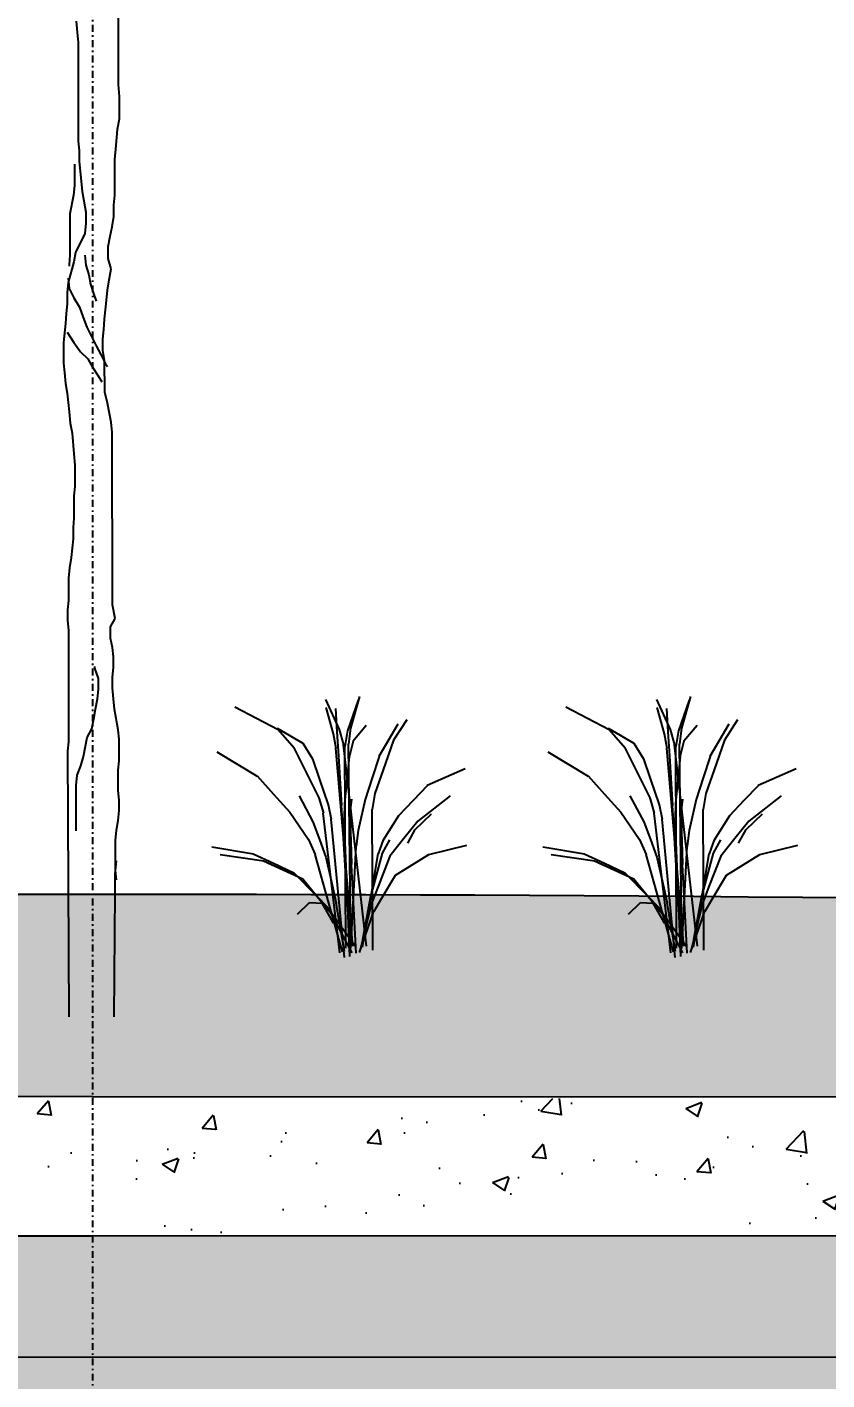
# Model space of a CAD drawing. Header units: inches. Extents: x 295786 to 300745, y 68261 to 70432.
# Drawn here: x 296269.9 to 296322.1, y 70169.2 to 70257.5 of the extents above; entities that cross this region are included whole.
import ezdxf

# ---------------------------------------------------------------- set-up
doc = ezdxf.new("R2010")
doc.units = ezdxf.units.IN
doc.header["$MEASUREMENT"] = 0
doc.linetypes.add('DASHDOTX2', pattern=[2, 1, -0.5, 0, -0.5])
for name, color, linetype in [('A-TYP-ST-Hatch', 8, 'Continuous'), ('BOLD  DIM', 230, 'Continuous'), ('BUSH', 91, 'Continuous'), ('GREEN BELT', 91, 'Continuous'), ('new line', 2, 'Continuous'), ('TITLE', 1, 'Continuous'), ('Tree', 102, 'Continuous')]:
    doc.layers.add(name, color=color, linetype=linetype)
doc.styles.add('HADINGS', font='times.ttf')
doc.dimstyles.new('Dim 120', dxfattribs={"dimtxt": 5, "dimasz": 10, "dimexe": 10, "dimexo": 4, "dimgap": 8, "dimtad": 1, "dimdec": 0, "dimzin": 0, "dimdsep": 46, "dimlunit": 4, "dimtxsty": 'HADINGS', "dimcen": 1, "dimclrd": 1, "dimclre": 1, "dimclrt": 3, "dimadec": 3, "dimazin": 0, "dimtfac": 1, "dimtdec": 0, "dimtmove": 2, "dimatfit": 3, "dimfxl": 0, "dimtolj": 1, "dimtzin": 0, "dimarcsym": 0})

# ---------------------------------------------------------------- blocks, each defined once
blk = doc.blocks.new('T2')
at = {"layer": 'Tree', "color": 34}
for p, q in [((-3.11035516443917, 108.0292807547667), (-3.101631269378686, 116.7656877160189)), ((1.770596291812126, 115.3717154645637), (1.66100496895524, 114.0812007646236)), ((1.551512781255497, 112.8899634165573), (1.540112236577443, 101.4730679558561)), ((-3.222623136910897, 104.0582775554067), (-3.22004562246866, 106.6394887030256)), ((-3.22004562246866, 106.6394887030256), (-3.11035516443917, 108.0292807547667)), ((-3.007207627705611, 102.8667675855831), (-3.222623136910897, 104.0582775554067)), ((-2.792981740540199, 100.483929393813), (-3.007207627705611, 102.8667675855831)), ((-2.68576966178307, 99.39178764975804), (-2.792981740540199, 100.483929393813)), ((1.43071918406531, 100.3811079596053), (1.429430426831914, 99.09050238579948)), ((1.540112236577443, 101.4730679558561), (1.43071918406531, 100.3811079596053)), ((-2.68993333897015, 95.2221388727994), (-2.68576966178307, 99.39178764975804)), ((1.429430426831914, 99.09050238579948), (1.320037374317053, 97.99854238951957)), ((1.970645849503398, 98.7922159607333), (1.968167470224671, 96.31028216495179)), ((1.320037374317053, 97.99854238951957), (1.101052998944851, 95.61606769337959)), ((1.101052998944851, 95.61606769337959), (0.665463492294748, 93.23377474504377)), ((1.968167470224671, 96.31028216495179), (2.075379548975434, 95.21814042089682)), ((-2.582820395391536, 94.03071977692161), (-2.68993333897015, 95.2221388727994)), ((-2.584109152619021, 92.74011420306488), (-2.582820395391536, 94.03071977692161)), ((2.075379548975434, 95.21814042089682), (2.506408837752133, 93.03367518493906)), ((-2.368693643392362, 91.54860423327773), (-2.584109152619021, 92.74011420306488)), ((0.665463492294748, 93.23377474504377), (0.6641747350677178, 91.94316917119431)), ((2.506408837752133, 93.03367518493906), (2.501650349530337, 88.26836229697801)), ((-2.153178999005831, 90.45637161532068), (-2.368693643392362, 91.54860423327773)), ((0.6641747350677178, 91.94316917119431), (0.7712876786458764, 90.75175007531652)), ((-1.93776348979145, 89.26486164553353), (-2.153178999005831, 90.45637161532068)), ((0.7712876786458764, 90.75175007531652), (1.852132361241274, 88.56673959596083)), ((-2.26524870115054, 86.6839231195845), (-1.939151382191085, 87.87497871985397)), ((-1.939151382191085, 87.87497871985397), (-1.93776348979145, 89.26486164553353)), ((0.7688092993762439, 88.26981627952046), (0.6593171116887788, 87.0785789314541)), ((1.852132361241274, 88.56673959596083), (2.067647005630988, 87.47450697795284)), ((2.501650349530337, 88.26836229697801), (2.608862428290195, 87.17622055293032)), ((-2.04993232709694, 85.39313579795999), (-2.26524870115054, 86.6839231195845)), ((0.6593171116887788, 87.0785789314541), (0.3333189278987447, 85.98680068299291)), ((2.067647005630988, 87.47450697795284), (2.715083155328102, 85.09130529057438)), ((2.608862428290195, 87.17622055293032), (2.608664157948169, 86.97766584927012)), ((-1.834516817891654, 84.20162582817284), (-2.04993232709694, 85.39313579795999)), ((0.1156233097444783, 84.89493156065873), (-0.2103748740391893, 83.80315331221937)), ((0.3333189278987447, 85.98680068299291), (0.1156233097444783, 84.89493156065873)), ((2.715578831187486, 85.58769204972486), (2.606086643496837, 84.39645470165851)), ((2.715083155328102, 85.09130529057438), (2.822196098912627, 83.89988619468204)), ((-1.727403874301217, 83.01020673225139), (-1.834516817891654, 84.20162582817284)), ((-0.2103748740391893, 83.80315331221937), (-0.536174787487198, 82.90992976744747)), ((2.06348332844118, 83.30485820103058), (1.412577447746116, 82.21335257431929)), ((2.606086643496837, 84.39645470165851), (2.06348332844118, 83.30485820103058)), ((2.822196098912627, 83.89988619468204), (2.820907341685142, 82.60928062083258)), ((-1.512979716799691, 80.82592324414873), (-1.727403874301217, 83.01020673225139)), ((1.412577447746116, 82.21335257431929), (0.9781775631540768, 81.02238784793008)), ((2.820907341685142, 82.60928062083258), (2.928119420442272, 81.51713887677761)), ((2.928119420442272, 81.51713887677761), (3.035232364023614, 80.3257197809071)), ((-1.405866773215621, 79.63450414826366), (-1.512979716799691, 80.82592324414873)), ((0.5438768137278203, 79.930700473451), (-0.5413298163898617, 77.74750747217331)), ((0.9781775631540768, 81.02238784793008), (0.5438768137278203, 79.930700473451)), ((3.035232364023614, 80.3257197809071), (3.249656521525139, 78.1414362927535)), ((-1.298654694467587, 78.54236240417958), (-1.405866773215621, 79.63450414826366)), ((-1.299943451695071, 77.25175683035195), (-1.298654694467587, 78.54236240417958)), ((2.817635881032857, 79.33312801038846), (2.058328299541699, 78.14243590575643)), ((-1.517738205006026, 76.06061035619496), (-1.299943451695071, 77.25175683035195)), ((-0.5413298163898617, 77.74750747217331), (-1.083833996276553, 76.75518832338275)), ((1.299119853204502, 77.05102115295449), (0.4319062467616277, 76.25752932954492)), ((2.058328299541699, 78.14243590575643), (1.299119853204502, 77.05102115295449)), ((3.249656521525139, 78.1414362927535), (3.247277277409466, 75.7587798487948)), ((-1.626437311332211, 75.66359182277665), (-1.843339848115647, 75.36594151509053)), ((-1.083833996276553, 76.75518832338275), (-1.626437311332211, 75.66359182277665)), ((-1.521406206346001, 72.3873483383868), (-1.517738205006026, 76.06061035619496)), ((-0.1105979331218805, 75.26521018076164), (-0.7614046786502513, 74.27298190585134)), ((0.4319062467616277, 76.25752932954492), (-0.1105979331218805, 75.26521018076164)), ((3.247277277409466, 75.7587798487948), (3.137884224897334, 74.66681985255855)), ((-0.7614046786502513, 74.27298190585134), (-1.195308887383362, 73.57840393864171)), ((3.137884224897334, 74.66681985255855), (3.028292902046815, 73.37630515264755)), ((-1.847602660474877, 71.09701538629452), (-1.521406206346001, 72.3873483383868)), ((2.810597283889365, 72.28443603027699), (2.591811178859189, 70.1005160377972)), ((3.028292902046815, 73.37630515264755), (2.810597283889365, 72.28443603027699)), ((-2.282993896776588, 68.91327714162617), (-1.847602660474877, 71.09701538629452)), ((2.591811178859189, 70.1005160377972), (2.482219856002303, 68.81000133789348)), ((-2.412412253863749, 47.7672920752666), (-2.392486084464508, 67.72203979355982)), ((-2.392486084464508, 67.72203979355982), (-2.282993896776588, 68.91327714162617)), ((2.264425102666792, 67.61885486369283), (2.04544072729459, 65.2363801675383)), ((2.482219856002303, 68.81000133789348), (2.264425102666792, 67.61885486369283)), ((2.04544072729459, 65.2363801675383), (1.935849404434521, 63.94586546763458)), ((1.935849404434521, 63.94586546763458), (1.933371025155793, 61.46393167185306)), ((1.933371025155793, 61.46393167185306), (2.040583103912468, 60.37178992775443)), ((2.040583103912468, 60.37178992775443), (2.038005589458407, 57.79057878014282)), ((2.038005589458407, 57.79057878014282), (2.145217668218265, 56.69843703608785)), ((2.145217668218265, 56.69843703608785), (2.143928910993964, 55.40783146227477)), ((2.143928910993964, 55.40783146227477), (2.358353068495489, 53.22354797413573)), ((2.358353068495489, 53.22354797413573), (2.573768577715782, 52.0320380043413)), ((2.573768577715782, 52.0320380043413), (2.680881521297124, 50.84061890846351)), ((2.680881521297124, 50.84061890846351), (2.678304006842609, 48.25940776079369)), ((-2.738906113504072, 46.17912706768402), (-2.412412253863749, 47.7672920752666)), ((2.678304006842609, 48.25940776079369), (2.785516085593372, 47.167266016746)), ((2.785516085593372, 47.167266016746), (2.784326463541674, 45.97593779477756)), ((-2.198384637037179, 45.18589917983627), (-2.738906113504072, 46.17912706768402)), ((2.784326463541674, 45.97593779477756), (2.674834275845114, 44.78470044666756)), ((-2.417369012421204, 42.80342448365263), (-2.199673394264209, 43.89529360597953)), ((-2.199673394264209, 43.89529360597953), (-2.198384637037179, 45.18589917983627)), ((2.674834275845114, 44.78470044666756), (2.661946703610283, 31.87864470847853)), ((-2.526762064939703, 41.7114644874091), (-2.417369012421204, 42.80342448365263)), ((-2.527951686994129, 40.52013626542612), (-2.526762064939703, 41.7114644874091)), ((-2.42083874341597, 39.32871716954833), (-2.527951686994129, 40.52013626542612)), ((-2.422028365461301, 38.13738894752896), (-2.42083874341597, 39.32871716954833)), ((-0.7976881512822729, 37.93747113527206), (-0.796399394058426, 39.22807670909242)), ((-0.796399394058426, 39.22807670909242), (-0.3619995094627484, 40.41904143544525)), ((-0.3619995094627484, 40.41904143544525), (-0.361801239120723, 40.61759613910544)), ((-2.531619688318642, 36.84687424762524), (-2.422028365461301, 38.13738894752896)), ((-0.6904760725283268, 36.84532939122437), (-0.7976881512822729, 37.93747113527206)), ((-2.641111876008836, 35.65563689955161), (-2.531619688318642, 36.84687424762524)), ((-0.4750605633053055, 35.65381942139356), (-0.6904760725283268, 36.84532939122437)), ((-3.076701382656211, 33.27334395121579), (-2.641111876008836, 35.65563689955161)), ((-0.2595459189246867, 34.56158680344379), (-0.4750605633053055, 35.65381942139356)), ((-0.04413040971348892, 33.37007683364209), (-0.2595459189246867, 34.56158680344379)), ((-3.186094435177438, 32.18138395493588), (-3.076701382656211, 33.27334395121579)), ((0.496391066756587, 32.37684894580161), (-0.04413040971348892, 33.37007683364209)), ((-3.188572814456165, 29.69945015915437), (-3.186094435177438, 32.18138395493588)), ((0.9274203555391978, 30.19238370985113), (0.496391066756587, 32.37684894580161)), ((2.661946703610283, 31.87864470847853), (2.769158782357863, 30.78650296443084)), ((1.251237565561951, 29.10006021798472), (0.9274203555391978, 30.19238370985113)), ((2.769158782357863, 30.78650296443084), (2.633538822886294, 0.0181569467895315)), ((-3.081360735699036, 28.60730841509212), (-3.188572814456165, 29.69945015915437)), ((-3.083739979814709, 26.22465197110432), (-3.081360735699036, 28.60730841509212)), ((1.683357341220471, 28.00764585221623), (1.251237565561951, 29.10006021798472)), ((1.790470284795447, 26.81622675632389), (1.683357341220471, 28.00764585221623)), ((1.785216120729729, 21.55452710917598), (1.790470284795447, 26.81622675632389)), ((-3.194322654375355, 23.94136375289236), (-3.193133032323658, 25.13269197486807)), ((-3.193133032323658, 25.13269197486807), (-3.083739979814709, 26.22465197110432)), ((-3.087209710796742, 22.74994465700001), (-3.194322654375355, 23.94136375289236)), ((-2.871695066416578, 21.65771203899931), (-3.087209710796742, 22.74994465700001)), ((-2.764582122825686, 20.46629294312152), (-2.871695066416578, 21.65771203899931)), ((-2.765870880049988, 19.17568736930843), (-2.764582122825686, 20.46629294312152)), ((-2.633789189209892, 0.0181569467895315), (-2.765870880049988, 19.17568736930843)), ((-2.768051853820452, 16.99158562901721), (-2.875263932571215, 18.0837273730649)), ((-2.877444906338496, 15.89962563273002), (-2.768051853820452, 16.99158562901721))]:
    blk.add_line(p, q, dxfattribs=at)
at = {"layer": 'Tree'}
blk.add_line((1.66100496895524, 114.0812007646236), (1.551512781255497, 112.8899634165573), dxfattribs=at)
blk = doc.blocks.new('*D14')
at = {"layer": 'Defpoints', "color": 0, "transparency": 16777216}
for p in [(296154.220774309, 70178.6592142586), (296394.220774309, 70178.6592142586), (296154.220774309, 70135.38640531006)]:
    blk.add_point(p, dxfattribs=at)
at = {"layer": 'TITLE', "color": 1, "lineweight": -2, "transparency": 16777216}
for p, q in [((296154.220774309, 70174.6592142586), (296154.220774309, 70125.38640531006)), ((296394.220774309, 70174.6592142586), (296394.220774309, 70125.38640531006)), ((296386.220774309, 70135.38640531006), (296162.220774309, 70135.38640531006))]:
    blk.add_line(p, q, dxfattribs=at)
at = {"layer": 'TITLE', "color": 1, "transparency": 16777216}
for points in [[(296162.220774309, 70136.71973864338), (296162.220774309, 70134.05307197673), (296154.220774309, 70135.38640531006)], [(296386.220774309, 70136.71973864338), (296386.220774309, 70134.05307197673), (296394.220774309, 70135.38640531006)]]:
    blk.add_solid(points, dxfattribs=at)
at = {"layer": 'TITLE', "color": 3, "transparency": 16777216, "insert": (296274.220774309, 70139.92966414207), "char_height": 5, "attachment_point": 5, "style": 'HADINGS'}
blk.add_mtext("\\A1;20'", dxfattribs=at)
blk = doc.blocks.new('bush')
at = {"layer": 'BUSH', "extrusion": (0.07425798452418592, 0.01706229589416096, 0.9970930898332543)}
blk.add_line((-0.6367114468303043, 16.95980380113906, 59.71359083370901), (-0.05754027098555525, 14.88436044869741, 56.66623018112323), dxfattribs=at)
at = {"layer": 'BUSH', "extrusion": (0.2928027509581839, 0.09016118455908625, 0.9519125536677316)}
blk.add_line((-0.5530653915866424, 16.70765852806653, 77.22368289397866), (0.1389978490224166, 14.72282042917504, 67.27206855840983), dxfattribs=at)
at = {"layer": 'BUSH', "extrusion": (-0.1102218976501904, 0.04281948485339224, 0.9929842017853463)}
blk.add_line((1.578116278031302, 16.74911722463003, 65.15830951506945), (0.6897678526256641, 14.80202431009093, 59.30043840850249), dxfattribs=at)
at = {"layer": 'BUSH', "extrusion": (0.001032549410513443, 0.01845466031495418, 0.9998291650849033)}
blk.add_line((0.9292704941526608, 16.17254757190676, -16.461195987633), (0.8357796376512852, 14.65587078178214, -5.224760851519463), dxfattribs=at)
at = {"layer": 'BUSH', "extrusion": (-0.02784682184038104, 0.04399684761620345, -0.9986434959049334)}
blk.add_line((1.551094934624416, 16.22740157358203, 102.2455303451236), (1.077549444335091, 14.52211224769417, 77.47568285803175), dxfattribs=at)
at = {"layer": 'BUSH', "extrusion": (-0.108000294466079, 0.1878346199909422, 0.9762448934197293)}
blk.add_line((7.489892887113456, 16.28571202547027, 75.6351983045197), (4.660718525328775, 14.79349260556046, 65.28484598593133), dxfattribs=at)
at = {"layer": 'BUSH', "extrusion": (0.1741473230561607, 0.1031175178167951, 0.9793056149086843)}
blk.add_line((-3.714743742595601, 15.43374447320093, 55.78356426478381), (-2.845767930051807, 14.0925709404255, 50.46088431850754), dxfattribs=at)
at = {"layer": 'BUSH', "extrusion": (0.01989807758765395, 0.06141563307154874, 0.9979139173910427)}
blk.add_line((-3.131554947764016, 15.14927863986668, -108.7047185863509), (-1.907375354399846, 13.02864864403819, -66.26377800329338), dxfattribs=at)
at = {"layer": 'BUSH', "extrusion": (0.04563816749014165, 0.179049043194459, -0.9827810528288031)}
blk.add_line((-1.078905282676715, 15.0638185316493, 198.9232728536688), (-0.2129730052256491, 14.03413091369293, 139.9701540193892), dxfattribs=at)
at = {"layer": 'BUSH', "extrusion": (0.07996035613115084, 0.002688889962756583, 0.9967944177803906)}
blk.add_line((-0.05901464612179552, 14.89150954107026, 56.68313173904811), (0.08336325182062865, 13.83468500811432, 53.25498150281025), dxfattribs=at)
at = {"layer": 'BUSH', "extrusion": (0.3956879227770571, 0.05525022814435199, 0.9167215935377409)}
blk.add_line((0.137218022826346, 14.72972437172575, 67.30765089380252), (0.3126411561661371, 13.69942138336773, 61.85851992245841), dxfattribs=at)
at = {"layer": 'BUSH', "extrusion": (-0.1260496103295843, 0.02517620996753446, 0.9917044187596578)}
blk.add_line((0.6922641321489209, 14.80882612583082, 59.32494433945164), (0.4050765797637723, 13.78957173069648, 55.07411467338352), dxfattribs=at)
at = {"layer": 'BUSH', "extrusion": (0.0002461648462084925, 0.005554308571250861, 0.9999845444101443)}
for p, q in [((0.8364312536377838, 14.66648418178374, -5.27510177863136), (0.7381319493360934, 13.05931848369801, -1.694689622631299)), ((0.7381319493360934, 13.05931848369801, -1.694689622631299), (0.6070662102683855, 10.91643088625278, 3.079193252037714))]:
    blk.add_line(p, q, dxfattribs=at)
at = {"layer": 'BUSH', "extrusion": (-0.02680872240719353, 0.03045998164418735, -0.9991764018035704)}
blk.add_line((1.078923395272795, 14.52825981763453, 77.55135875439328), (0.9131550113124831, 13.57978503413324, 67.76470411972683), dxfattribs=at)
at = {"layer": 'BUSH', "extrusion": (-0.06736740405489351, 0.2444851300024383, -0.9673100092930889)}
blk.add_line((4.731669478676849, 14.88092482133652, 186.9986310557671), (3.050956376349859, 13.90493036972475, 135.1472698460329), dxfattribs=at)
at = {"layer": 'BUSH', "extrusion": (-0.2509362566536057, 0.2005692693016189, 0.946996812723512)}
blk.add_line((4.660718525328775, 14.79349260556046, 65.28484598592824), (3.633977845802292, 13.59659067642497, 57.85727407084617), dxfattribs=at)
at = {"layer": 'BUSH', "extrusion": (0.2413752712107898, 0.07210702751337185, 0.9677492211472472)}
for p, q in [((-2.850476147164954, 14.1022069890023, 50.50275862932218), (-2.3336822125857, 12.60720191992004, 43.50057082976426)), ((-2.3336822125857, 12.60720191992004, 43.50057082976426), (-1.644623633139418, 10.6138618278128, 34.16432043035822))]:
    blk.add_line(p, q, dxfattribs=at)
at = {"layer": 'BUSH', "extrusion": (-0.1453032586345873, 0.003587184544158333, 0.9893806624031098)}
blk.add_line((-1.099785903043085, 0.6562421518319752, -14.321149175015), (0.4064926631144772, 13.7967439929198, 55.10805457441245), dxfattribs=at)
at = {"layer": 'BUSH', "extrusion": (0.0278652187034841, 0.06567422724783206, -0.9974519664936289)}
blk.add_line((-0.2129730052256491, 14.03413091369293, 139.9701540193812), (0.04785119205553201, 12.9983988128588, 115.6068827616958), dxfattribs=at)
at = {"layer": 'BUSH', "extrusion": (-0.02593140788063747, 0.01906539896474916, -0.9994819021111103)}
blk.add_line((-0.2089474062704539, 0.6695800995948957, -19.08161588132264), (0.9140422139626025, 13.58664899272844, 67.82275710775595), dxfattribs=at)
at = {"layer": 'BUSH', "extrusion": (0.08637229110817124, -0.01353171344376615, 0.996171029522542)}
blk.add_line((-0.06734319510178466, 0.5829198594292393, -13.54687937366714), (0.08290822306844348, 13.84202091930638, 53.28533795589203), dxfattribs=at)
at = {"layer": 'BUSH', "extrusion": (0.5775490150596652, -0.01335277589807716, 0.8162468000423809)}
blk.add_line((0.2661060407808691, 0.5312623758727568, -11.31425197301459), (0.3120421881430957, 13.70664177133585, 61.89767941476262), dxfattribs=at)
at = {"layer": 'BUSH', "extrusion": (-0.04607452623197284, 0.08195255921355296, -0.9955706484578825)}
blk.add_line((3.050956376349859, 13.90493036972475, 135.1472698460224), (2.424398566869058, 12.88790772490029, 113.2586155814755), dxfattribs=at)
at = {"layer": 'BUSH', "extrusion": (-0.4530967068811659, 0.2115073910061612, 0.8660069270873124)}
for p, q in [((3.639826590626399, 13.605423297995, 57.91087021057782), (2.945105950604557, 12.20261933137226, 49.56348796405337)), ((2.945105950604557, 12.20261933137226, 49.56348796405337), (2.018811763917256, 10.33221404254436, 38.43364496868639))]:
    blk.add_line(p, q, dxfattribs=at)
at = {"layer": 'BUSH', "extrusion": (-0.03554063285619175, 0.09175948795922031, 0.9951467528890617)}
blk.add_line((8.672671788055595, 13.34373546882125, -31.30947507737526), (6.037205356040431, 11.76472047935385, -10.72016524694655), dxfattribs=at)
at = {"layer": 'BUSH', "extrusion": (0.0223281615711181, 0.03140241836298546, 0.9992573949297598)}
for p, q in [((-1.912326202418626, 13.04012454895565, -66.42610215592046), (-1.462823265666884, 11.63970206206432, -52.83998158417237)), ((-1.462823265666884, 11.63970206206432, -52.83998158417237), (-1.013320328931513, 10.23927957518026, -39.25386101242366))]:
    blk.add_line(p, q, dxfattribs=at)
at = {"layer": 'BUSH', "extrusion": (0.02367626075277673, 0.03916760584924887, -0.9989521176356775)}
for p, q in [((0.04652968043956207, 13.00633390373696, 115.7547912808488), (0.1746660554472328, 11.70653035768919, 96.58414159409112)), ((0.1746660554472328, 11.70653035768919, 96.58414159409112), (0.3455145554526098, 9.97345896295883, 71.02327534507758))]:
    blk.add_line(p, q, dxfattribs=at)
at = {"layer": 'BUSH', "extrusion": (-0.04153591164265569, 0.04823310718171576, -0.9979721115420064)}
for p, q in [((2.428018753069409, 12.89573862560792, 113.3927433283098), (1.989046998302001, 11.60789191948425, 95.80357197244587)), ((1.989046998302001, 11.60789191948425, 95.80357197244587), (1.4037513252606, 9.890762977986014, 72.35134349796041))]:
    blk.add_line(p, q, dxfattribs=at)
at = {"layer": 'BUSH', "extrusion": (0.3384591499028926, 0.7156857732829398, 0.6109331205356376)}
blk.add_line((-7.534196320315459, 12.23963242894388, 116.3435674973236), (-5.060264732126598, 11.14580693703465, 80.6673617579043), dxfattribs=at)
at = {"layer": 'BUSH', "extrusion": (-0.05360125697615183, 0.05896990113773427, 0.9968196707581479)}
for p, q in [((6.048363898265961, 11.7739357915998, -10.79128506513308), (4.97341058134225, 10.58743664847862, -5.835970254944142)), ((4.97341058134225, 10.58743664847862, -5.835970254944142), (3.89845726443491, 9.400937505364709, -0.8806554447558201))]:
    blk.add_line(p, q, dxfattribs=at)
at = {"layer": 'BUSH', "extrusion": (0.2153431204587867, 0.2451613847669157, -0.945263580114161)}
for p, q in [((-5.07043179489483, 11.15299716540176, 80.83108294355763), (-4.127310471507371, 10.15813480941142, 63.56303413137388)), ((-4.127310471507371, 10.15813480941142, 63.56303413137388), (-3.184189148134465, 9.163272453421087, 46.29498531919076))]:
    blk.add_line(p, q, dxfattribs=at)
at = {"layer": 'BUSH', "extrusion": (0.3086042045809658, 0.04003366025579078, 0.9503477000348206)}
blk.add_line((-1.64639532964793, 10.62078877412569, 34.19823778106202), (-1.471851706641246, 9.58799712221662, 28.92923325309176), dxfattribs=at)
at = {"layer": 'BUSH', "extrusion": (-0.0002526697198563437, -0.002629021688142388, 0.9999965121954055)}
blk.add_line((0.6075135167975532, 10.9237624619127, 3.074932941286591), (0.5419941982927412, 9.847195966096479, 1.936180403760098), dxfattribs=at)
at = {"layer": 'BUSH', "extrusion": (0.0286400930699252, 0.0914456179972255, 0.9953981334210205)}
blk.add_line((-6.543386268573158, 10.46786889060604, -104.1943511555935), (-4.435015590102921, 8.815418691920058, -67.73641773727284), dxfattribs=at)
at = {"layer": 'BUSH', "extrusion": (0.02322954133986223, 0.02019828560897111, 0.9995260965415551)}
blk.add_line((-1.013320328931513, 10.23927957518026, -39.25386101246072), (-0.5521040448093117, 8.2169452773378, -27.19460888724289), dxfattribs=at)
at = {"layer": 'BUSH', "extrusion": (0.02134638039133059, 0.2806475689883343, -0.9595734854950541)}
blk.add_line((-0.1142887639380206, 10.26024508890259, 224.8354144020694), (-0.04289716276070976, 9.709092260964098, 160.9921543030795), dxfattribs=at)
at = {"layer": 'BUSH', "extrusion": (0.008067413644459268, 0.09050696973403076, -0.9958631458522061)}
for p, q in [((-0.04303650434667361, 9.714017482212512, 161.273439137676), (-0.04885378407743701, 8.933496216268395, 132.8801622908076)), ((-0.04885378407743701, 8.933496216268395, 132.8801622908076), (-0.05467106382457132, 8.152974950324278, 104.4868854439343))]:
    blk.add_line(p, q, dxfattribs=at)
at = {"layer": 'BUSH', "extrusion": (-0.0007713828074942733, -0.01113856514657384, 0.9999376667248014)}
blk.add_line((-0.02025974713433243, 0.5604431661704439, -39.62915993245606), (0.5424447335317382, 9.85461786983069, 1.95656464020685), dxfattribs=at)
at = {"layer": 'BUSH', "extrusion": (0.02169913728354882, 0.02668454584276419, -0.9994083662118881)}
blk.add_line((0.3451449753356428, 9.979681702585367, 71.10109149383), (0.3680005759524647, 9.023074682278093, 61.08289355957751), dxfattribs=at)
at = {"layer": 'BUSH', "extrusion": (-0.039456317225594, 0.03288300573501026, -0.9986800823911652)}
blk.add_line((1.40542763765734, 9.896942582257907, 72.42345432433403), (1.206948264678431, 8.945002162043238, 63.02248694320009), dxfattribs=at)
at = {"layer": 'BUSH', "extrusion": (-0.7272168056004307, 0.208114962758214, 0.6540977602227764)}
blk.add_line((2.02141071295955, 10.33880836526077, 38.47241522682992), (1.723115855415017, 9.342001612007152, 32.67839869184169), dxfattribs=at)
at = {"layer": 'BUSH', "extrusion": (-0.002501312806171583, 0.07821543141635538, 0.9969333426677027)}
blk.add_line((3.310670323351587, 10.47162860284152, -146.6635936943962), (2.404686839638089, 8.779139220452635, -94.45844273036657), dxfattribs=at)
at = {"layer": 'BUSH', "extrusion": (0.01154319858033022, 0.1514930601575441, 0.9883909182558477)}
blk.add_line((-5.318960252543548, 9.285798676719423, -165.8316093915283), (-4.245124622982985, 8.264059570974496, -108.2062778406566), dxfattribs=at)
at = {"layer": 'BUSH', "extrusion": (0.1568721749554928, 0.1328937103263635, -0.9786370024071366)}
blk.add_line((-3.184189148134465, 9.163272453421087, 46.29498531918829), (-2.183795331948204, 7.58392998164345, 24.65234271700253), dxfattribs=at)
at = {"layer": 'BUSH', "extrusion": (0.4168607366633308, -0.01406052047232257, 0.9088616110236765)}
blk.add_line((-1.506432917052734, 0.3974640531014302, -21.7146485288678), (-1.472446843661601, 9.595228350364778, 28.96760814604063), dxfattribs=at)
at = {"layer": 'BUSH', "extrusion": (0.02002144534141858, 0.01610582711677976, -0.9996698175194274)}
blk.add_line((0, 0), (0.3680661654543655, 9.02997406348004, 61.14195510976847), dxfattribs=at)
at = {"layer": 'BUSH', "extrusion": (-0.03772257194875306, 0.02013291609299976, -0.9990854183978283)}
blk.add_line((0.3524401497415965, -0.06781505351682426, 3.296303136697587), (1.207977950678469, 8.951881216351467, 63.07885994487442), dxfattribs=at)
at = {"layer": 'BUSH', "extrusion": (-0.992273801622696, 0.1175843303720304, -0.03958065012356118)}
blk.add_line((0.6492073224362684, 0.2305655071104411, -19.11949095118446), (1.724580320251334, 9.349076096223143, 32.71906044543734), dxfattribs=at)
at = {"layer": 'BUSH', "extrusion": (-0.06129883197524869, 0.0449277815053134, 0.9971077913884141)}
blk.add_line((3.89845726443491, 9.400937505364709, -0.8806554447502601), (2.694515639490419, 7.61227088211308, 1.751199573471674), dxfattribs=at)
at = {"layer": 'BUSH', "extrusion": (0.03562648330929288, 0.05896692396111512, 0.9976240051069225)}
for p, q in [((-4.441929071372215, 8.822331281691731, -67.84940433788249), (-3.527889913873878, 7.680585686728591, -53.91179869919715)), ((-3.527889913873878, 7.680585686728591, -53.91179869919715), (-2.61385075637736, 6.538840091765451, -39.97419306051675))]:
    blk.add_line(p, q, dxfattribs=at)
at = {"layer": 'BUSH', "extrusion": (0.01458557754896701, 0.08034244846552774, 0.9966606001554025)}
for p, q in [((-4.248734813274496, 8.268935163090646, -108.3967406220571), (-3.757854229392251, 7.391754401061917, -82.98585417061446)), ((-2.600760678149527, 7.609103933267761, -110.0103415802537), (-2.10988009425273, 6.731923171239032, -84.59945512880614))]:
    blk.add_line(p, q, dxfattribs=at)
at = {"layer": 'BUSH', "extrusion": (0.02419651756377196, 0.008135143995951642, 0.9996741208863774)}
blk.add_line((-0.5536952093389118, 8.225908451146097, -27.22983079649542), (-0.4155819317511487, 7.160034465174249, -25.09746469842432), dxfattribs=at)
at = {"layer": 'BUSH', "extrusion": (0.006107189407463019, 0.06251715515247461, -0.9980252038647034)}
blk.add_line((-0.05467106382457132, 8.152974950324278, 104.4868854439374), (-0.09079936260604882, 6.807756455847993, 70.69219754187779), dxfattribs=at)
at = {"layer": 'BUSH', "extrusion": (-0.006631027716260469, 0.04755749719829593, 0.9988464916751024)}
for p, q in [((2.407780876790639, 8.786184738484735, -94.62370937540219), (1.979919760107805, 7.626614897031686, -73.67591369095096)), ((1.979919760107805, 7.626614897031686, -73.67591369095096), (1.552058643423152, 6.467045055571361, -52.72811800650344))]:
    blk.add_line(p, q, dxfattribs=at)
at = {"layer": 'BUSH', "extrusion": (0.1439548648255455, 0.450991363803601, 0.8808426571571265)}
blk.add_line((-7.624533519887336, 7.228036962907936, 130.0273717488095), (-5.128913853302947, 6.624456361059856, 90.49842647261359), dxfattribs=at)
at = {"layer": 'BUSH', "extrusion": (0.1234676721478691, 0.06998818533690433, -0.9898774610261785)}
blk.add_line((-2.18735755646594, 7.591273719532182, 24.74032411705446), (-1.862078243344513, 6.679176586134417, 15.17366781310012), dxfattribs=at)
at = {"layer": 'BUSH', "extrusion": (0.02496675792682479, -0.001506338574884379, 0.9996871470328711)}
blk.add_line((-0.07044620584019867, 0.5190516560251126, -32.54799109923987), (-0.4155819317511487, 7.160034465174249, -25.09746469843977), dxfattribs=at)
at = {"layer": 'BUSH', "extrusion": (-0.07027276739679775, 0.02850635458797775, 0.9971204169559965)}
blk.add_line((2.699011757797052, 7.620379841908289, 1.750441201972857), (2.25909463564858, 6.635619496031723, 0.6102515330928009), dxfattribs=at)
at = {"layer": 'BUSH', "extrusion": (0.003778657387535576, 0.1603704934874768, 0.987049657599318)}
blk.add_line((8.989964927877736, 7.143541823134001, -128.4107819445409), (6.284485752030378, 6.677644654417236, -93.98931708959309), dxfattribs=at)
at = {"layer": 'BUSH', "extrusion": (0.3043067876515001, 0.5473654173318138, -0.7796079007413882)}
for p, q in [((-5.137112983546103, 6.627886751572078, 90.63771284562806), (-4.0506821642266, 5.953066515692626, 70.7482338525531)), ((-4.0506821642266, 5.953066515692626, 70.7482338525531), (-2.964251344921649, 5.278246279805899, 50.85875485947938))]:
    blk.add_line(p, q, dxfattribs=at)
at = {"layer": 'BUSH', "extrusion": (0.0427249212531375, 0.02571011823524016, 0.9987560117086872)}
for p, q in [((-2.61385075637736, 6.538840091758175, -39.97419306050995), (-1.843379704481777, 4.553687501196691, -32.71708818697969)), ((-1.843379704481777, 4.553687501196691, -32.71708818697969), (-1.458144178526709, 3.561111205919588, -29.08853575022011))]:
    blk.add_line(p, q, dxfattribs=at)
at = {"layer": 'BUSH', "extrusion": (0.01644245870764717, 0.03582214914345869, 0.9992229076549393)}
for p, q in [((-2.10988009425273, 6.731923171239032, -84.59945512881109), (-1.635169537385082, 4.948461514897645, -62.14920091901195)), ((-1.635169537385082, 4.948461514897645, -62.14920091901195), (-1.397814258960352, 4.056730686730589, -50.92407381412071))]:
    blk.add_line(p, q, dxfattribs=at)
at = {"layer": 'BUSH', "extrusion": (0.1067801043843944, 0.03887353040634609, -0.9935224496413781)}
blk.add_line((-0.8270836168030655, 0.6049864119559061, -35.39726079860259), (-1.862078243344513, 6.679176586134417, 15.17366781308838), dxfattribs=at)
at = {"layer": 'BUSH', "extrusion": (0.004617022974154766, 0.04125228083544762, -0.9991380947720538)}
blk.add_line((-0.09057239497087721, 6.814244311630318, 70.82460291892086), (-0.1251035774021148, 5.983419215823233, 57.03957695523277), dxfattribs=at)
at = {"layer": 'BUSH', "extrusion": (-0.07801479208200353, 0.01429483362214708, 0.9968497128193984)}
blk.add_line((0.4737187281953084, 0.2936063499728334, -18.90230159775954), (2.25909463564858, 6.635619496031723, 0.6102515330940363), dxfattribs=at)
at = {"layer": 'BUSH', "extrusion": (-0.01042475125285408, 0.0193117628209463, 0.999759161187365)}
for p, q in [((1.552058643423152, 6.467045055571361, -52.72811800651642), (1.107027920663313, 4.465747149552044, -39.12113855185478)), ((1.107027920663313, 4.465747149552044, -39.12113855185478), (0.8845125592761178, 3.465098196546023, -32.31764882452241))]:
    blk.add_line(p, q, dxfattribs=at)
at = {"layer": 'BUSH', "extrusion": (-0.4057658831294203, 0.8660337434902109, 0.2921294288916016)}
for p, q in [((5.62328450795394, 6.22698564028542, 72.96318488439546), (4.338729150993458, 5.638497089370503, 57.1102170516373)), ((4.338729150993458, 5.638497089370503, 57.1102170516373), (3.054173794034796, 5.050008538455586, 41.25724921887729))]:
    blk.add_line(p, q, dxfattribs=at)
at = {"layer": 'BUSH', "extrusion": (-0.02217474976698482, 0.1060411364512863, 0.994114459130784)}
for p, q in [((6.293871203319213, 6.680608915252378, -94.0999905042751), (4.974632020392164, 6.069651140518545, -79.80270001808785)), ((4.974632020392164, 6.069651140518545, -79.80270001808785), (3.655392837466934, 5.458693365784711, -65.50540953190368))]:
    blk.add_line(p, q, dxfattribs=at)
at = {"layer": 'BUSH', "extrusion": (-0.0734778593956474, 0.3329188349436086, 0.9400883221902204)}
blk.add_line((8.444205059369779, 6.63385002182622, 103.3156008639781), (5.613801483801581, 6.224199087424495, 72.85400168712297), dxfattribs=at)
at = {"layer": 'BUSH', "extrusion": (0.003717789629975241, 0.02842552238340454, -0.9995889993980016)}
blk.add_line((-0.4163029485389416, 0.208782528185111, -9.079470990810078), (-0.1251035774021148, 5.983419215823233, 57.03957695523524), dxfattribs=at)
at = {"layer": 'BUSH', "extrusion": (-0.04379988540378858, 0.06034264277603796, 0.9972162932390437)}
for p, q in [((3.655392837466934, 5.458693365784711, -65.50540953190058), (2.191514374073449, 3.960349285407574, -54.9575142205283)), ((2.191514374073449, 3.960349285407574, -54.9575142205283), (1.459575142378526, 3.211177245219005, -49.68356656484247))]:
    blk.add_line(p, q, dxfattribs=at)
at = {"layer": 'BUSH', "extrusion": (0.1179702292621463, 0.1069176233910728, -0.9872444716564592)}
for p, q in [((-2.964251344921649, 5.278246279805899, 50.8587548594763), (-2.03762683293462, 3.716037639343995, 27.47507204326464)), ((-2.03762683293462, 3.716037639343995, 27.47507204326464), (-1.574314576950201, 2.934933319113043, 15.7832306351619))]:
    blk.add_line(p, q, dxfattribs=at)
at = {"layer": 'BUSH', "extrusion": (-0.1909847256652276, 0.1891507549865995, -0.9631961515966398)}
for p, q in [((3.054173794034796, 5.050008538455586, 41.25724921888532), (1.833143997839215, 3.565999685502902, 21.52986379917971)), ((1.833143997839215, 3.565999685502902, 21.52986379917971), (1.22262909973324, 2.823995259022922, 11.6661710893272))]:
    blk.add_line(p, q, dxfattribs=at)
at = {"layer": 'BUSH', "extrusion": (0.04547353444023378, 0.01276195981213705, 0.9988840223205427)}
blk.add_line((-0.6930239073953999, 0.4229684325619019, -27.00567821317414), (-1.460669381660409, 3.569151398754911, -29.1055847280294), dxfattribs=at)
at = {"layer": 'BUSH', "extrusion": (0.01697411345253383, 0.02291531496827387, 0.9995933012042474)}
blk.add_line((-0.8568865852266754, 1.094557053969766, -27.45392719821903), (-1.399461499117024, 4.064141815215407, -50.99919982883142), dxfattribs=at)
at = {"layer": 'BUSH', "extrusion": (0.09817412422423456, 0.06260029925145282, -0.9931983909906588)}
blk.add_line((-0.6417594117938279, 0.2502904261273216, -14.98836818860553), (-1.577367826595946, 2.94154329016601, 15.86979614806276), dxfattribs=at)
at = {"layer": 'BUSH', "extrusion": (-0.05113745543050558, 0.04474729013236795, 0.9976886491676163)}
blk.add_line((-0.3955415172804351, 0.601401333224203, -40.92441815150455), (1.464900678171034, 3.217562854137213, -49.71588181308137), dxfattribs=at)
at = {"layer": 'BUSH', "extrusion": (-0.1505896131769388, 0.1047705969485368, -0.9830289367146153)}
blk.add_line((-0.1476290785831225, 0.2232017608985188, -15.18497815358074), (1.226838330076134, 2.830340790686023, 11.74037251431115), dxfattribs=at)
at = {"layer": 'BUSH', "extrusion": (-0.01179783314719684, 0.00906917889683351, 0.9998892744335086)}
blk.add_line((0.3463161396884971, 0.3096436762643862, -23.42616484370357), (0.8860976811993169, 3.473192986173672, -32.35617045595308), dxfattribs=at)
at = {"layer": 'BUSH', "extrusion": (-0.01424500410507444, 0.1177482347294358, -0.9929413039430619)}
for p, q in [((1.811709521965895, 3.475092717846564, 109.5132957074792), (1.327962319710423, 2.607748326001456, 71.14756762525325)), ((1.327962319710423, 2.607748326001456, 71.14756762525325), (1.086088718582687, 2.17407613008254, 51.9647035841427))]:
    blk.add_line(p, q, dxfattribs=at)
at = {"layer": 'BUSH', "extrusion": (-0.01460083666624728, 0.9803110308529618, -0.1969190147158196)}
for p, q in [((2.215770216167584, 3.496866814581153, 140.8881490570396), (1.811709521980447, 3.475092717846564, 109.5132957074712)), ((2.619830910354722, 3.518640911323018, 172.2630024066087), (2.215770216167584, 3.496866814581153, 140.8881490570396))]:
    blk.add_line(p, q, dxfattribs=at)
at = {"layer": 'BUSH', "extrusion": (0.01008177778271204, 0.2055514345995817, 0.9785943825154495)}
blk.add_line((3.411711254319016, 2.755658375303028, 232.9823154571486), (2.617015925741725, 3.519906657820684, 172.0457755228232), dxfattribs=at)

msp = doc.modelspace()

# ---------------------------------------------------------------- hatches: boundary and pattern name
at = {"layer": 'A-TYP-ST-Hatch', "linetype": 'Continuous', "ltscale": 1.5}
h = msp.add_hatch(dxfattribs=at)
h.set_pattern_fill('AR-CONC', color=256, scale=1.5, style=0)
h.set_pattern_definition([(49.99999999999999, (214366.6828684971, 33204.37187371212), (10.7589027390113, -0.9412820247389266), [1.125, -12.375]), (355, (214366.6828684971, 33204.37187371212), (-2.081270004195, 11.28288200550018), [0.8999999999999999, -9.899999999999999]), (100.4514, (214367.5794436971, 33204.29343361212), (8.677640725710324, 10.3415931309143), [0.956102849999998, -10.51713167999996]), (46.18420000000002, (214366.6828684971, 33207.37187371212), (16.00861572938467, -2.482785214935271), [1.687499999999997, -18.56249999999995]), (96.63559999999998, (214368.0169196721, 33207.16497410712), (14.01994058323055, 14.61176806350663), [1.434154319999995, -15.77569499999996]), (351.1842, (214366.6828684971, 33207.37187371212), (14.01992917700441, 14.61177901387987), [1.35, -14.85]), (21, (214368.1828684971, 33206.62187371212), (8.953605781776925, -6.039283359980082), [1.125, -12.375]), (326.0000000000001, (214368.1828684971, 33206.62187371212), (3.649729978823726, 10.8772506757028), [0.8999999999999999, -9.899999999999999]), (71.4514, (214368.9290019921, 33206.11859962212), (12.60333942872235, 4.837957450649286), [0.9561028500000002, -10.51713168]), (37.50000000000001, (214366.6828684971, 33204.37187371212), (0.18239782975936, 4.993407807469673), [0, -9.78, 0, -10.05, 0, -9.9375]), (7.499999999999999, (214366.6828684971, 33204.37187371212), (3.946043061632229, 5.916175678235404), [0, -5.73, 0, -9.555, 0, -3.7875]), (327.5, (214363.3378684971, 33204.37187371212), (8.007336542586136, -0.338323076015697), [0, -3.75, 0, -11.7, 0, -15.525]), (317.5, (214361.8378684971, 33204.37187371212), (8.747792540135794, 1.501574734984765), [0, -4.875, 0, -7.77, 0, -11.025])])
h.paths.add_polyline_path([(296166.2128823377, 70187.37977787413), (296166.2128823376, 70178.2226467235), (296382.220872344, 70178.60065176939), (296382.220676274, 70187.6592142586)])
h = msp.add_hatch(dxfattribs=at)
h.set_pattern_fill('GRAVEL', color=256, scale=10, style=0)
h.set_pattern_definition([(228.012787504, (177926.4149433579, 32119.06166816049), (-80.00000000000063, -90.00000000000003), [1.34536, -133.190880470737]), (184.969740728, (177925.514943358, 32118.06166816049), (119.9999999999997, 10.00000000000035), [2.30868, -228.5592476123]), (132.510447078, (177923.2149433579, 32117.86166816049), (100.0000000000012, -109.9999999999986), [1.62788, -161.160325960997]), (267.273689006, (177919.314943358, 32115.36166816049), (10.00000000000024, 200.0000000000002), [2.102379999999997, -208.1355804162898]), (292.833654178, (177919.2149433579, 32113.26166816048), (-49.99999999999989, 120.0000000000003), [2.061549999999996, -204.0937312808828]), (357.273689006, (177920.014943358, 32111.36166816049), (-200.0000000000002, 10.00000000000026), [2.102379999999997, -208.1355804162898]), (37.6942404667, (177922.1149433579, 32111.26166816048), (-130, -99.99999999999973), [2.78029, -275.24848548916]), (72.2553283749, (177924.314943358, 32112.96166816049), (70.00000000000027, 220), [2.624879999999997, -259.8632149681335]), (121.429565615, (177925.1149433579, 32115.46166816049), (-80.0000000000002, 129.9999999999999), [2.1095, -208.84073109729]), (175.236358309, (177924.014943358, 32117.26166816048), (109.9999999999998, -10.00000000000038), [2.40832, -118.007625787923]), (222.397437798, (177921.6149433579, 32117.46166816049), (-119.9999999999996, -109.9999999999997), [3.11448, -308.333750047949]), (138.814074834, (177929.2149433579, 32115.26166816048), (-70.00000000000033, 60), [1.063009999999998, -105.2384481273469]), (171.46923439, (177928.4149433579, 32115.96166816049), (130, -19.99999999999995), [2.02237, -200.21511416157]), (225, (177926.4149433579, 32116.26166816048), (-1.110223024625157e-15, -9.999999999999329), [1.41421, -12.727925623731]), (203.198590514, (177925.7149433579, 32117.46166816049), (49.99999999999989, 19.99999999999975), [0.76158, -75.396151058639]), (291.801409486, (177925.014943358, 32117.16166816049), (-9.99999999999684, 30.00000000000103), [1.07703, -52.774618071345]), (30.96375653209999, (177925.4149433579, 32116.16166816049), (30.00000000000053, 19.99999999999979), [1.74929, -56.56022894845299]), (161.565051177, (177926.9149433579, 32117.06166816049), (20.00000000000011, -9.999999999999767), [1.264909999999998, -30.35786660168397]), (16.389540334, (177919.2149433579, 32117.16166816049), (99.99999999999966, 30.00000000000044), [1.772, -175.428451466694]), (70.3461759419, (177920.9149433579, 32117.66166816049), (-40.00000000001221, -110.000000000034), [1.48661, -147.17407747319]), (293.198590514, (177926.9149433579, 32119.06166816049), (-19.99999999999971, 49.99999999999991), [1.52315, -74.634581058639]), (343.610459666, (177927.514943358, 32117.66166816049), (-99.99999999999966, 30.00000000000043), [1.771999999999998, -175.4284514666898]), (339.44395478, (177919.2149433579, 32110.96166816049), (-50.00000000000036, 20.00000000000025), [1.708799999999998, -83.73123745317488]), (294.775140569, (177920.814943358, 32110.36166816049), (-50.00000000000006, 110), [1.43178, -141.74643063276]), (66.8014094864, (177927.014943358, 32109.06166816049), (19.99999999999981, 49.9999999999997), [1.52315, -74.634581058639]), (17.3540246363, (177927.6149433579, 32110.46166816049), (-129.9999999999998, -39.99999999999963), [1.67631, -165.9542361424]), (69.44395478040002, (177922.1149433579, 32109.06166816049), (-20.00000000000007, -49.99999999999955), [0.8543999999999992, -84.58563745317488]), (101.309932474, (177926.4149433579, 32109.06166816049), (-9.999999999999638, 40.00000000000013), [0.5099, -50.480295135928]), (165.963756532, (177926.314943358, 32109.56166816049), (29.99999999999959, -10.00000000000001), [2.06155, -39.169506256177]), (186.009005957, (177924.314943358, 32110.06166816049), (100.0000000000005, 9.999999999999831), [1.9105, -189.139231745428]), (303.690067526, (177925.4149433579, 32115.26166816048), (-9.999999999999872, 19.99999999999986), [1.442219999999998, -34.61329275463994]), (353.157226587, (177926.2149433579, 32114.06166816049), (170.0000000000001, -20.00000000000053), [2.51794, -249.275626240283]), (60.9453959009, (177928.7149433579, 32113.76166816048), (-39.99999999999976, -69.99999999999977), [1.02956, -101.92674140987]), (90, (177929.2149433579, 32114.66166816049), (-9.999999999999998, 10), [0.6, -9.399999999999999]), (120.256437164, (177924.1149433579, 32110.36166816049), (40.00000000000009, -70.00000000000009), [1.38924, -137.535199894498]), (48.01278750420001, (177923.4149433579, 32111.56166816049), (80, 89.99999999999974), [2.69072, -131.845520470737]), (0, (177925.2149433579, 32113.56166816049), (10, 10), [2.6, -7.4]), (325.3048464690001, (177927.814943358, 32113.56166816049), (100.0000000000014, -69.99999999999825), [1.581139999999998, -156.5327430084198]), (254.054604099, (177929.1149433579, 32112.66166816049), (-10.00000000000038, -40.00000000000004), [1.45602, -71.345078892805]), (207.645975364, (177928.7149433579, 32111.26166816048), (-189.9999999999995, -100.0000000000005), [2.37065, -234.694741822594]), (175.42607874, (177926.6149433579, 32110.16166816049), (-129.9999999999995, 10.00000000000001), [2.50799, -248.290734079689])])
h.paths.add_polyline_path([(296274.220774309, 70178.60488560717), (296274.220774309, 70170.69909788505), (295914.2143234883, 70170.63994191037), (295914.2143124801, 70178.52044660348)])
h = msp.add_hatch(dxfattribs=at)
h.set_pattern_fill('GRAVEL', color=256, scale=10, style=0)
h.set_pattern_definition([(228.012787504, (178106.4215600742, 32119.06166816049), (-80.00000000000063, -90.00000000000003), [1.34536, -133.190880470737]), (184.969740728, (178105.5215600742, 32118.06166816049), (119.9999999999997, 10.00000000000035), [2.30868, -228.5592476123]), (132.510447078, (178103.2215600742, 32117.86166816049), (100.0000000000012, -109.9999999999986), [1.62788, -161.160325960997]), (267.273689006, (178099.3215600742, 32115.36166816049), (10.00000000000024, 200.0000000000002), [2.102379999999997, -208.1355804162898]), (292.833654178, (178099.2215600742, 32113.26166816048), (-49.99999999999989, 120.0000000000003), [2.061549999999996, -204.0937312808828]), (357.273689006, (178100.0215600742, 32111.36166816049), (-200.0000000000002, 10.00000000000026), [2.102379999999997, -208.1355804162898]), (37.6942404667, (178102.1215600742, 32111.26166816048), (-130, -99.99999999999973), [2.78029, -275.24848548916]), (72.2553283749, (178104.3215600742, 32112.96166816049), (70.00000000000027, 220), [2.624879999999997, -259.8632149681335]), (121.429565615, (178105.1215600742, 32115.46166816049), (-80.0000000000002, 129.9999999999999), [2.1095, -208.84073109729]), (175.236358309, (178104.0215600742, 32117.26166816048), (109.9999999999998, -10.00000000000038), [2.40832, -118.007625787923]), (222.397437798, (178101.6215600742, 32117.46166816049), (-119.9999999999996, -109.9999999999997), [3.11448, -308.333750047949]), (138.814074834, (178109.2215600742, 32115.26166816048), (-70.00000000000033, 60), [1.063009999999998, -105.2384481273469]), (171.46923439, (178108.4215600742, 32115.96166816049), (130, -19.99999999999995), [2.02237, -200.21511416157]), (225, (178106.4215600742, 32116.26166816048), (-1.110223024625157e-15, -9.999999999999329), [1.41421, -12.727925623731]), (203.198590514, (178105.7215600742, 32117.46166816049), (49.99999999999989, 19.99999999999975), [0.76158, -75.396151058639]), (291.801409486, (178105.0215600742, 32117.16166816049), (-9.99999999999684, 30.00000000000103), [1.07703, -52.774618071345]), (30.96375653209999, (178105.4215600742, 32116.16166816049), (30.00000000000053, 19.99999999999979), [1.74929, -56.56022894845299]), (161.565051177, (178106.9215600742, 32117.06166816049), (20.00000000000011, -9.999999999999767), [1.264909999999998, -30.35786660168397]), (16.389540334, (178099.2215600742, 32117.16166816049), (99.99999999999966, 30.00000000000044), [1.772, -175.428451466694]), (70.3461759419, (178100.9215600742, 32117.66166816049), (-40.00000000001221, -110.000000000034), [1.48661, -147.17407747319]), (293.198590514, (178106.9215600742, 32119.06166816049), (-19.99999999999971, 49.99999999999991), [1.52315, -74.634581058639]), (343.610459666, (178107.5215600742, 32117.66166816049), (-99.99999999999966, 30.00000000000043), [1.771999999999998, -175.4284514666898]), (339.44395478, (178099.2215600742, 32110.96166816049), (-50.00000000000036, 20.00000000000025), [1.708799999999998, -83.73123745317488]), (294.775140569, (178100.8215600742, 32110.36166816049), (-50.00000000000006, 110), [1.43178, -141.74643063276]), (66.8014094864, (178107.0215600742, 32109.06166816049), (19.99999999999981, 49.9999999999997), [1.52315, -74.634581058639]), (17.3540246363, (178107.6215600742, 32110.46166816049), (-129.9999999999998, -39.99999999999963), [1.67631, -165.9542361424]), (69.44395478040002, (178102.1215600742, 32109.06166816049), (-20.00000000000007, -49.99999999999955), [0.8543999999999992, -84.58563745317488]), (101.309932474, (178106.4215600742, 32109.06166816049), (-9.999999999999638, 40.00000000000013), [0.5099, -50.480295135928]), (165.963756532, (178106.3215600742, 32109.56166816049), (29.99999999999959, -10.00000000000001), [2.06155, -39.169506256177]), (186.009005957, (178104.3215600742, 32110.06166816049), (100.0000000000005, 9.999999999999831), [1.9105, -189.139231745428]), (303.690067526, (178105.4215600742, 32115.26166816048), (-9.999999999999872, 19.99999999999986), [1.442219999999998, -34.61329275463994]), (353.157226587, (178106.2215600742, 32114.06166816049), (170.0000000000001, -20.00000000000053), [2.51794, -249.275626240283]), (60.9453959009, (178108.7215600742, 32113.76166816048), (-39.99999999999976, -69.99999999999977), [1.02956, -101.92674140987]), (90, (178109.2215600742, 32114.66166816049), (-9.999999999999998, 10), [0.6, -9.399999999999999]), (120.256437164, (178104.1215600742, 32110.36166816049), (40.00000000000009, -70.00000000000009), [1.38924, -137.535199894498]), (48.01278750420001, (178103.4215600742, 32111.56166816049), (80, 89.99999999999974), [2.69072, -131.845520470737]), (0, (178105.2215600742, 32113.56166816049), (10, 10), [2.6, -7.4]), (325.3048464690001, (178107.8215600742, 32113.56166816049), (100.0000000000014, -69.99999999999825), [1.581139999999998, -156.5327430084198]), (254.054604099, (178109.1215600742, 32112.66166816049), (-10.00000000000038, -40.00000000000004), [1.45602, -71.345078892805]), (207.645975364, (178108.7215600742, 32111.26166816048), (-189.9999999999995, -100.0000000000005), [2.37065, -234.694741822594]), (175.42607874, (178106.6215600742, 32110.16166816049), (-129.9999999999995, 10.00000000000001), [2.50799, -248.290734079689])])
h.paths.add_polyline_path([(296274.220774309, 70178.60488560717), (296274.220774309, 70170.69909788505), (296634.2044068401, 70170.63994191037), (296634.2044178483, 70178.52044660348)])
at = {"layer": 'GREEN BELT'}
h = msp.add_hatch(dxfattribs=at)
h.set_pattern_fill('AR-SAND', color=256, style=0)
h.set_pattern_definition([(37.50000000000001, (277257.3500631148, 44783.54243928045), (-0.06299335810960816, 1.926823769013159), [0, -1.52, 0, -1.7, 0, -1.625]), (7.499999999999999, (277257.3500631148, 44783.54243928045), (1.769776705267727, 2.82214606522974), [0, -0.82, 0, -1.37, 0, -0.525]), (327.5, (277256.1200631148, 44783.54243928045), (3.114141861751495, 0.005659053536964498), [0, -0.5, 0, -1.8, 0, -2.35]), (317.5, (277256.1200631148, 44783.54243928045), (3.006126604572293, 0.8776755649342491), [0, -0.25, 0, -1.18, 0, -1.35])])
edge = h.paths.add_edge_path()
edge.add_line((296388.2216058514, 70199.6592142586), (296388.2199427665, 70187.66938547592))
edge.add_line((296388.2199427665, 70187.66938547594), (296160.220774309, 70187.66938547592))
edge.add_line((296160.220774309, 70187.66938547592), (296160.220774309, 70199.65876956133))
edge.add_arc((296274.2315757368, 64874.82702835715), 5326.052152859345, 88.77364206025737, 91.2265814413642, ccw=False)
at = {"layer": 'new line'}
h = msp.add_hatch(dxfattribs=at)
h.set_pattern_fill('DOTS', color=256, scale=50, style=0)
h.set_pattern_definition([(0, (177799.2117207839, 32226.13636746835), (1.5625, 3.125), [0, -3.125])])
h.paths.add_polyline_path([(295854.0956629012, 70170.6402823352), (295854.0956629012, 70190.89263964417), (295908.2142749879, 70190.89263964412), (295908.2142749879, 70187.73682605904), (295902.2370932775, 70187.73682605904), (295902.2370932775, 70178.73682605904), (295914.2142749879, 70178.73682605904), (295914.2143291609, 70170.6402823352), (296274.220774309, 70170.69909788505), (296274.220774309, 70153.97482489626), (295806.2238517875, 70154.13734049679), (295806.2538118886, 70198.89263964418), (295848.0956629012, 70198.89263964418), (295848.0956629012, 70170.6402823352)])
h = msp.add_hatch(dxfattribs=at)
h.set_pattern_fill('DOTS', color=256, scale=50, style=0)
h.set_pattern_definition([(0, (177979.2183375002, 32226.13636746835), (1.5625, 3.125), [0, -3.125])])
h.paths.add_polyline_path([(296694.3230674273, 70170.6402823352), (296694.3230674272, 70190.89263964417), (296640.2044553406, 70190.89263964412), (296640.2044553406, 70187.73682605904), (296646.181637051, 70187.73682605904), (296646.181637051, 70178.73682605904), (296634.2044553406, 70178.73682605904), (296634.2044011675, 70170.6402823352), (296274.220774309, 70170.69909788505), (296274.220774309, 70153.97482489626), (296742.1948785409, 70154.13734049679), (296742.1649184399, 70198.89263964418), (296700.3230674273, 70198.89263964418), (296700.3230674273, 70170.6402823352)])

# ---------------------------------------------------------------- linework, layer by layer
at = {"layer": 'BOLD  DIM', "color": 1, "linetype": 'DASHDOTX2', "ltscale": 0.45}
msp.add_line((296274.220774309, 70146.15888531692), (296274.220774309, 70408.14683890168), dxfattribs=at)
at = {"layer": 'GREEN BELT'}
msp.add_arc((296274.2207743088, 64873.89538744901), 5326.983793757362, 88.77374931412697, 91.22625068587303, dxfattribs=at)
at = {"layer": 'new line'}
for p, q in [((295914.207667304, 70178.4907850623), (296274.220774309, 70178.60744949603)), ((296634.1882447349, 70178.4907850623), (296274.220774309, 70178.60744949602))]:
    msp.add_line(p, q, dxfattribs=at)
msp.add_lwpolyline([(296274.220774309, 70170.69909788505), (296634.1815828779, 70170.6402823352), (296634.181637051, 70189.73682605904)], dxfattribs=at)
msp.add_lwpolyline([(296382.220774309, 70187.6592142586), (296166.220774309, 70187.68849550321), (296166.220774309, 70178.62993301399), (296382.220774309, 70178.60065176939)], close=True, dxfattribs=at)
at = {"layer": 'TITLE', "color": 2}
msp.add_line((295914.2143291609, 70170.6402823352), (296274.220774309, 70170.69909788505), dxfattribs=at)

# ---------------------------------------------------------------- block references
at = {"layer": 'BUSH', "xscale": -1}
for p in [(296290.9879546706, 70196.83650238113, 4.53973549540504), (296312.5815682969, 70196.83650238113, 4.53973549540504)]:
    msp.add_blockref('bush', p, dxfattribs=at)
at = {"layer": 'Tree', "xscale": -0.5632000000000001, "yscale": 0.5632000000000001, "zscale": 0.5632000000000001}
msp.add_blockref('T2', (296274.1435106877, 70192.8755354386), dxfattribs=at)

# ---------------------------------------------------------------- dimensions: what is measured, and where the dimension line sits
at = {"layer": 'TITLE'}
dim = msp.add_linear_dim(base=(296154.220774309, 70135.38640531006), p1=(296394.220774309, 70178.6592142586), p2=(296154.220774309, 70178.6592142586), dimstyle='Dim 120', override={"dimasz": 8, "dimgap": 2}, dxfattribs=at)
dim.commit()
dim.dimension.update_dxf_attribs({"geometry": '*D14', "text_midpoint": (296274.220774309, 70139.92966414207)})

doc.saveas('drawing.dxf')
